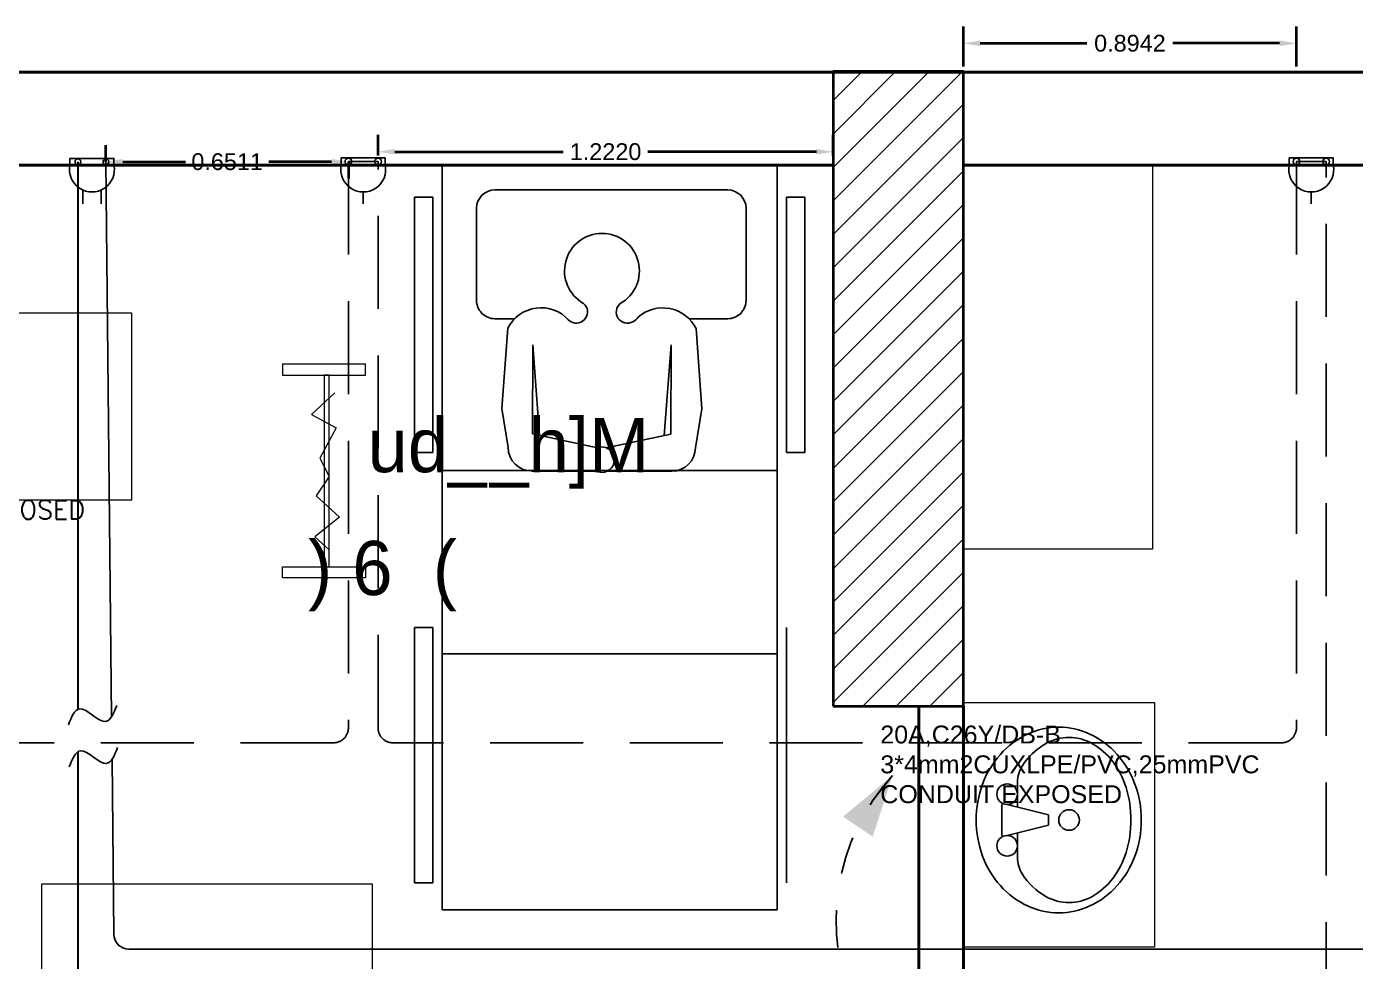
# Model space of a CAD drawing. Header units: inches. Extents: x 3955 to 4125, y 4886 to 4983.
# Drawn here: x 4036.242 to 4039.811, y 4936.076 to 4938.587 of the extents above; entities that cross this region are included whole.
import ezdxf

# ---------------------------------------------------------------- set-up
doc = ezdxf.new("R2010")
doc.units = ezdxf.units.IN
doc.header["$MEASUREMENT"] = 0
doc.linetypes.add('ACAD_ISO03W100', pattern=[30, 12, -18])
doc.linetypes.add('HIDDEN', pattern=[0.375, 0.25, -0.125])
doc.layers.get('0').update_dxf_attribs({"lineweight": 35})
doc.layers.get('Defpoints').update_dxf_attribs({"lineweight": 25})
for name, color, linetype, lineweight in [('Column(S)', 24, 'Continuous', 35), ('DIM', 6, 'Continuous', 20), ('DIM IN', 12, 'Continuous', 15), ('HA', 252, 'Continuous', 18), ('hatch col(S)', 45, 'Continuous', 15), ('Shop Drawing', 3, 'Continuous', 30), ('TEXT', 152, 'Continuous', 30), ('walls', 7, 'Continuous', 40)]:
    doc.layers.add(name, color=color, linetype=linetype, lineweight=lineweight)
for name, color, linetype in [('E Wiring', 1, 'HIDDEN'), ('E-CUT', 30, 'Continuous'), ('E-LEADER', 30, 'Continuous'), ('E-POWER', 3, 'Continuous'), ('E-TEXT', 2, 'Continuous'), ('N Wiring', 255, 'Continuous'), ('UMG-ML', 251, 'Continuous')]:
    doc.layers.add(name, color=color, linetype=linetype)
doc.styles.add('ELEC', font='romans.shx')
doc.styles.add('SOSA', font='sosa.shx')
doc.styles.get("Standard").update_dxf_attribs({"font": 'arial.ttf'})
doc.dimstyles.get("Standard").update_dxf_attribs({"dimtxt": 0.18, "dimasz": 0.18, "dimexe": 0.18, "dimexo": 0.0625, "dimgap": 0.09, "dimtad": 0, "dimtih": 1, "dimtoh": 1, "dimdec": 4, "dimzin": 0, "dimdsep": 46, "dimtxsty": 'Standard', "dimcen": 0.09, "dimadec": 0, "dimazin": 0, "dimtfac": 1, "dimtdec": 4, "dimtofl": 0, "dimtmove": 0, "dimatfit": 3, "dimfxl": 1, "dimtolj": 1, "dimtzin": 0, "dimarcsym": 0})

# ---------------------------------------------------------------- blocks, each defined once
blk = doc.blocks.new('d33dd3')
at = {"layer": 'UMG-ML'}
for p, q in [((-0.2736, -0.6875, 0), (-0.2736, 1.3125, 0)), ((-0.2736, 1.3125, 0), (0.6264, 1.3125, 0)), ((0.6264, 1.3125, 0), (0.6264, -0.6875, 0)), ((-0.3478, 1.2266, 0), (-0.3478, 0.5408, 0)), ((-0.3478, 1.2266, 0), (-0.2986, 1.2266, 0)), ((-0.2986, 1.2266, 0), (-0.2986, 0.5408, 0)), ((0.4933, 1.2456, 0), (-0.132, 1.2456, 0)), ((0.6514, 1.2266, 0), (0.7006, 1.2266, 0)), ((0.6514, 0.5408, 0), (0.6514, 1.2266, 0)), ((0.7006, 0.5408, 0), (0.7006, 1.2266, 0)), ((-0.1813, 1.1964, 0), (-0.1813, 0.949, 0)), ((0.5425, 0.949, 0), (0.5425, 1.1964, 0)), ((-0.079, 0.8998, 0), (-0.132, 0.8998, 0)), ((0.4933, 0.8998, 0), (0.3893, 0.8998, 0)), ((-0.0974, 0.8741, 0), (-0.1129, 0.6585, 0)), ((0.4083, 0.8735, 0), (0.4233, 0.6578, 0)), ((-0.0303, 0.83, 0), (-0.0306, 0.5902, 0)), ((-0.0303, 0.83, 0), (-0.0123, 0.5863, 0)), ((0.341, 0.8296, 0), (0.3224, 0.5859, 0)), ((0.341, 0.8296, 0), (0.3407, 0.5898, 0)), ((-0.1129, 0.6585, 0), (-0.0964, 0.5537, 0)), ((0.4233, 0.6578, 0), (0.4065, 0.5531, 0)), ((-0.0306, 0.5902, 0), (0.1437, 0.5533, 0)), ((0.3407, 0.5898, 0), (0.1666, 0.5534, 0)), ((-0.3478, 0.5408, 0), (-0.2986, 0.5408, 0)), ((0.6514, 0.5408, 0), (0.7006, 0.5408, 0)), ((-0.2736, 0.4921, 0), (0.6264, 0.4921, 0)), ((-0.0336, 0.4908, 0), (0.1403, 0.4906, 0)), ((0.1701, 0.4905, 0), (0.3435, 0.4903, 0)), ((-0.3478, 0.0708), (-0.3478, -0.615, 0)), ((-0.3478, 0.0708), (-0.2986, 0.0708)), ((-0.2986, 0.0708), (-0.2986, -0.615, 0)), ((0.6514, -0.615, 0), (0.6514, 0.0708)), ((-0.2736, 0), (0.6264, 0)), ((-0.3478, -0.615, 0), (-0.2986, -0.615, 0)), ((0.6264, -0.6875, 0), (-0.2736, -0.6875, 0))]:
    blk.add_line(p, q, dxfattribs=at)
at = {"layer": 'UMG-ML', "extrusion": (2.41083e-16, 3.09637e-09, 1)}
for centre, major_axis, start_param, end_param in [((-0.132, 1.1964, 0), (-0.0348, 0.0348), -0.785398, 0.785398), ((0.4933, 1.1964, 0), (0.0348, 0.0348), 5.497787, 7.068583), ((0.1556, 1.0283, 0), (0.0711, 0.0711), 4.437256, 9.697548), ((-0.132, 0.949, 0), (0.0348, 0.0348), 2.356194, 3.926991), ((-0.0081, 0.8294, 0), (0.0706, 0.0706), 6.221447, 8.175497), ((0.087, 0.9178, 0), (-0.0211, 0.0211), 1.847116, 4.797711), ((0.2239, 0.9176, 0), (0.0211, 0.0211), 1.483111, 4.433706), ((0.3189, 0.829, 0), (0.0706, 0.0706), 5.959307, 7.791512), ((0.4933, 0.949, 0), (-0.0348, 0.0348), 2.356194, 3.926991), ((0.0951, 0.9325, 0), (-0.033, 0.033), 1.439158, 1.849731), ((0.2159, 0.9324, 0), (0.033, 0.033), 4.431091, 4.841664), ((-0.0335, 0.5536, 0), (0.0444, 0.0444), 2.355013, 3.925809), ((0.1552, 0.5212, 0), (-0.0241, 0.0241), 1.902531, 5.841527), ((0.3436, 0.5532, 0), (0.0444, 0.0444), 3.925809, 5.496605)]:
    blk.add_ellipse(centre, major_axis=major_axis, ratio=1, start_param=start_param, end_param=end_param, dxfattribs=at)
blk = doc.blocks.new('A$C409206DC')
at = {"layer": 'UMG-ML', "ltscale": 2.5}
for p, q in [((0.253, 0.2567), (0.2807, 0.3675)), ((0.2807, 0.3675), (0.3084, 0.3675)), ((0.3084, 0.3675), (0.3362, 0.2567)), ((0.1941, 0.2844), (0.26, 0.2844)), ((0.3292, 0.2844), (0.3953, 0.2844)), ((0.253, 0.2428), (0.3362, 0.2428))]:
    blk.add_line(p, q, dxfattribs=at)
blk.add_lwpolyline([(0.544, 0.3952, -0.109452), (0.5255, 0.3117, -0.102376), (0.4709, 0.2385, -0.093737), (0.3913, 0.1908, -0.088426), (0.2946, 0.1736, -0.088426), (0.1979, 0.1908, -0.093737), (0.1183, 0.2385, -0.102376), (0.0637, 0.3117, -0.109452), (0.0452, 0.3952, -0.109452), (0.0637, 0.4787, -0.102376), (0.1183, 0.552, -0.093737), (0.1979, 0.5997, -0.088426), (0.2946, 0.6169, -0.088426), (0.3913, 0.5997, -0.093737), (0.4709, 0.552, -0.102376), (0.5255, 0.4787, -0.109452)], format="xyb", close=True, dxfattribs=at)
for centre in [(0.2946, 0.4229), (0.2253, 0.2567), (0.3639, 0.2567)]:
    blk.add_circle(centre, 0.0277, dxfattribs=at)
for centre, radius, start, end in [((0.275, 0.3576), 0.2286, 107.2579, 126.8699), ((0.2946, 0.2946), 0.2946, 90, 107.2579), ((0.2946, 0.2946), 0.2946, 72.7421, 90), ((0.3142, 0.3576), 0.2286, 53.1301, 72.7421), ((0.2451, 0.3976), 0.1787, 126.8699, 151.0888), ((0.3441, 0.3976), 0.1787, 28.9112, 53.1301), ((0.1991, 0.4229), 0.1262, 151.0888, 180), ((0.3901, 0.4229), 0.1262, 0, 28.9112), ((0.1991, 0.4229), 0.1262, 180, 208.9112), ((0.3901, 0.4229), 0.1262, 331.0888, 0), ((0.2451, 0.4483), 0.1787, 208.9112, 237.7402), ((0.3441, 0.4483), 0.1787, 306.8699, 331.0888), ((0.1941, 0.3675), 0.0831, 237.7402, 270), ((0.3953, 0.3675), 0.0831, 270, 303.9045), ((0.3142, 0.4883), 0.2286, 303.9045, 306.8699)]:
    blk.add_arc(centre, radius, start, end, dxfattribs=at)
blk = doc.blocks.new('S2')
at = {"linetype": 'Continuous'}
for p, q in [((-61.5, 166.8), (-61.5, 260)), ((61.5, 166.8), (61.5, 260))]:
    blk.add_line(p, q, dxfattribs=at)
blk.add_line((-147, 0), (147, 0))
blk.add_lwpolyline([(147, 0), (-147, 0), (-147, -43.5), (147, -43.5)], close=True)
for centre in [(-93.3, -21.8), (93.3, -21.8)]:
    blk.add_circle(centre, 19.4)
blk.add_arc((0, 30), 150, 348.46158, 191.53842, dxfattribs=at)
blk = doc.blocks.new('S1')
for p, q in [((0, 180), (0, 260)), ((-147, 0), (147, 0))]:
    blk.add_line(p, q)
blk.add_lwpolyline([(147, 0), (-147, 0), (-147, -47.8), (147, -47.8)], close=True)
for centre in [(-99, -23.9), (99, -23.9)]:
    blk.add_circle(centre, 22.2)
at = {"linetype": 'Continuous'}
blk.add_arc((0, 30), 150, 348.46158, 191.53842, dxfattribs=at)
blk = doc.blocks.new('*U9')
blk.add_line((233, 512.3), (309.4, 559.6))
blk.add_lwpolyline([(309.4, 559.6, 0, 96, 0), (174.8, 461.8, 96, 96, 0)], format="xyseb")
at = {"linetype": 'HIDDEN', "ltscale": 0.2}
blk.add_arc((581.3, 44), 583, 117.8068, 184.3237, dxfattribs=at)
blk = doc.blocks.new('*D326')
at = {"layer": 'Defpoints', "color": 0}
for p in [(3552.1916, 1340.8933), (3552.1916, 1340.5761, 0), (3553.0858, 1340.5761, 0)]:
    blk.add_point(p, dxfattribs=at)
at = {"layer": 'DIM', "color": 0, "lineweight": -2, "transparency": 16777216}
for p, q in [((3552.1916, 1340.8308), (3552.1916, 1340.9383)), ((3553.0858, 1340.8308), (3553.0858, 1340.9383)), ((3552.2366, 1340.8933), (3552.523, 1340.8933)), ((3553.0408, 1340.8933), (3552.7543, 1340.8933))]:
    blk.add_line(p, q, dxfattribs=at)
at = {"layer": 'DIM', "color": 0, "transparency": 16777216}
for points in [[(3552.2366, 1340.9008), (3552.2366, 1340.8858), (3552.1916, 1340.8933)], [(3553.0408, 1340.9008), (3553.0408, 1340.8858), (3553.0858, 1340.8933)]]:
    blk.add_solid(points, dxfattribs=at)
at = {"layer": 'DIM', "color": 0, "transparency": 16777216, "insert": (3552.6387, 1340.8933), "char_height": 0.045, "attachment_point": 5}
blk.add_mtext('\\A1;0.8942', dxfattribs=at)
blk = doc.blocks.new('*D327')
at = {"layer": 'Defpoints', "color": 0}
for p in [(3551.8416, 1340.6021), (3550.6196, 1340.5761, 0), (3551.8416, 1340.5761, 0)]:
    blk.add_point(p, dxfattribs=at)
at = {"layer": 'DIM', "color": 0, "lineweight": -2, "transparency": 16777216}
for p, q in [((3550.6196, 1340.5917), (3550.6196, 1340.6471)), ((3551.8416, 1340.5917), (3551.8416, 1340.6471)), ((3550.6646, 1340.6021), (3551.1169, 1340.6021)), ((3551.7966, 1340.6021), (3551.3443, 1340.6021))]:
    blk.add_line(p, q, dxfattribs=at)
at = {"layer": 'DIM', "color": 0, "transparency": 16777216}
for points in [[(3550.6646, 1340.6096), (3550.6646, 1340.5946), (3550.6196, 1340.6021)], [(3551.7966, 1340.6096), (3551.7966, 1340.5946), (3551.8416, 1340.6021)]]:
    blk.add_solid(points, dxfattribs=at)
at = {"layer": 'DIM', "color": 0, "transparency": 16777216, "insert": (3551.2306, 1340.6021), "char_height": 0.045, "attachment_point": 5}
blk.add_mtext('\\A1;1.2220', dxfattribs=at)
blk = doc.blocks.new('*D328')
at = {"layer": 'Defpoints', "color": 0}
for p in [(3549.8888, 1340.5752, 0), (3549.8888, 1340.5752), (3550.5399, 1340.5761, 0)]:
    blk.add_point(p, dxfattribs=at)
at = {"layer": 'DIM', "color": 0, "lineweight": -2, "transparency": 16777216}
for p, q in [((3549.8888, 1340.5752), (3549.8888, 1340.6202)), ((3549.9338, 1340.5752), (3550.1028, 1340.5752)), ((3550.4949, 1340.5752), (3550.3259, 1340.5752)), ((3550.5399, 1340.5752), (3550.5399, 1340.5302))]:
    blk.add_line(p, q, dxfattribs=at)
at = {"layer": 'DIM', "color": 0, "transparency": 16777216}
for points in [[(3549.9338, 1340.5827), (3549.9338, 1340.5677), (3549.8888, 1340.5752)], [(3550.4949, 1340.5827), (3550.4949, 1340.5677), (3550.5399, 1340.5752)]]:
    blk.add_solid(points, dxfattribs=at)
at = {"layer": 'DIM', "color": 0, "transparency": 16777216, "insert": (3550.2144, 1340.5752), "char_height": 0.045, "attachment_point": 5}
blk.add_mtext('\\A1;0.6511', dxfattribs=at)
blk = doc.blocks.new('A$C606D7A20')
at = {"layer": 'hatch col(S)', "ltscale": 2.5}
h = blk.add_hatch(dxfattribs=at)
h.set_pattern_fill('ANSI31', color=256, scale=0.02, angle=-360)
h.set_pattern_definition([(45, (-150.37583, 298.166544), (-0.044901281, 0.044901281), [])])
h.paths.add_polyline_path([(24.31245, 0.001), (23.96245, 0.001), (23.96245, -1.70324), (24.31245, -1.70324)])
at = {"layer": 'Column(S)', "ltscale": 2.5}
blk.add_lwpolyline([(23.96245, -1.70324), (24.31245, -1.70324), (24.31245, 0.001), (23.96245, 0.001)], close=True, dxfattribs=at)
at = {"layer": 'DIM IN', "ltscale": 2.5}
for p, q in [((22.62425, -0.86214, 0), (22.56155, -0.92008, 0)), ((22.56155, -0.92008, 0), (22.62779, -0.95555, 0)), ((22.62779, -0.95555, 0), (22.58398, -1.03737, 0)), ((22.58398, -1.03737, 0), (22.60887, -1.0868, 0)), ((22.60887, -1.0868, 0), (22.57456, -1.13883, 0)), ((22.57456, -1.13883, 0), (22.63726, -1.19558, 0)), ((22.63726, -1.19558, 0), (22.57101, -1.24879, 0)), ((22.57101, -1.24879, 0), (22.60887, -1.28308, 0))]:
    blk.add_line(p, q, dxfattribs=at)
for points in [[(24.31245, -0.25), (24.82053, -0.25), (24.82053, -1.28121), (24.31245, -1.28121)], [(24.31245, -1.69352), (24.82546, -1.69352), (24.82546, -2.35061), (24.31245, -2.35061)]]:
    blk.add_lwpolyline(points, close=True, dxfattribs=at)
at = {"layer": 'DIM IN', "ltscale": 2.5, "elevation": 0}
for points in [[(22.0787, -1.15), (20.85951, -1.15), (20.85951, -0.64701), (22.0787, -0.64701)], [(22.70699, -0.78478), (22.48367, -0.78478), (22.48367, -0.81435), (22.70699, -0.81435)], [(22.60887, -0.81435), (22.59585, -0.81435), (22.59585, -1.32919), (22.60887, -1.32919)], [(22.70699, -1.35876), (22.48367, -1.35876), (22.48367, -1.32919), (22.70699, -1.32919)], [(21.83695, -2.59112), (22.72526, -2.59112), (22.72526, -2.18086), (21.83695, -2.18086)]]:
    blk.add_lwpolyline(points, close=True, dxfattribs=at)
at = {"layer": 'E Wiring'}
for points in [[(22.74046, -0.24038), (22.66081, -0.24038), (22.66081, -1.76164, -0.4142136), (22.62081, -1.80164), (19.7356, -1.80164, -0.4142136), (19.6956, -1.76164), (19.6956, -0.24038)], [(25.2863, -0.24038), (25.20665, -0.24038), (25.20665, -1.76164, -0.4142136), (25.16665, -1.80164), (22.78046, -1.80164, -0.4142136), (22.74046, -1.76164), (22.74046, -0.24038)]]:
    blk.add_lwpolyline(points, format="xyb", dxfattribs=at)
blk.add_lwpolyline([(25.2863, -5.15815), (25.2863, -0.24038)], dxfattribs=at)
at = {"layer": 'E-CUT'}
for points in [[(22.03879, -1.70172, 0), (22.00892, -1.7446, 0), (21.9388, -1.71036, 0), (21.90892, -1.75323, 0)], [(22.04116, -1.81431, 0), (22.01128, -1.85719, 0), (21.94117, -1.82295, 0), (21.91129, -1.86582, 0)]]:
    blk.add_spline(points, degree=3, dxfattribs=at)
at = {"layer": 'HA', "linetype": 'ACAD_ISO03W100'}
blk.add_lwpolyline([(10.58891, -16.28534), (0, -15.79874), (0, 0), (31.54099, 0)], dxfattribs=at)
at = {"layer": 'N Wiring'}
blk.add_lwpolyline([(22.02488, -1.73153), (22.00967, -0.24124)], dxfattribs=at)
blk.add_lwpolyline([(27.53619, -2.35542), (22.07084, -2.35542, -0.4112273), (22.03085, -2.31583), (22.02605, -1.84594)], format="xyb", dxfattribs=at)
at = {"layer": 'Shop Drawing'}
blk.add_lwpolyline([(21.93458, -0.24124), (21.93458, -1.7116)], dxfattribs=at)
blk.add_lwpolyline([(21.93458, -1.82553), (21.93458, -9.35995, -0.4142136), (21.89458, -9.39995), (19.59281, -9.39995, -0.4142136), (19.55281, -9.35995), (19.55281, -8.83282, -0.4142136), (19.59281, -8.79282), (20.48283, -8.79282)], format="xyb", dxfattribs=at)
at = {"layer": 'walls', "ltscale": 2.5}
for p, q in [((0, 0), (46.78387, -0.00063)), ((20.74771, -0.25), (23.96245, -0.25)), ((24.31245, -0.25), (27.52743, -0.25)), ((24.19245, -1.70324), (24.19245, -2.59112)), ((24.31245, -1.70324), (24.31245, -2.80234))]:
    blk.add_line(p, q, dxfattribs=at)
at = {"layer": 'DIM IN', "ltscale": 2.5}
blk.add_blockref('d33dd3', (23.18622, -1.56254, 0), dxfattribs=at)
at = {"layer": 'E-LEADER', "xscale": 0.001, "yscale": 0.001, "zscale": 0.001, "rotation": 19.94119348227059}
blk.add_blockref('*U9', (24.02218, -2.52072), dxfattribs=at)
at = {"layer": 'E-POWER', "yscale": 0.0004022874689625001, "zscale": 0.0004022874689625001}
for name, p, xscale, rotation in [('S2', (21.97213, -0.25), -0.0004022874689625001, 180), ('S1', (22.70064, -0.25), 0.0004022874689625001, 180.0000000001356), ('S1', (25.24648, -0.25), 0.0004022874689625001, 180.0000000000412)]:
    blk.add_blockref(name, p, dxfattribs=dict(at, xscale=xscale, rotation=rotation))
at = {"layer": 'UMG-ML', "ltscale": 2.5, "xscale": -1, "rotation": 270}
blk.add_blockref('A$C409206DC', (24.17317, -2.30363, 0), dxfattribs=at)
at = {"layer": 'E-TEXT', "style": 'ELEC'}
blk.add_text('3*4mm2CUXLPE/PVC,25mmPVC CONDUIT EXPOSED', height=0.05, dxfattribs=at).set_placement((20.20905, -1.20071, 0))
at = {"layer": 'E-TEXT', "insert": (24.08925, -1.75538, 0), "char_height": 0.0480602, "attachment_point": 1}
blk.add_mtext_dynamic_manual_height_columns('20A,C26Y/DB-B\\P3*4mm2CUXLPE/PVC,25mmPVC CONDUIT EXPOSED', width=0.8333528, gutter_width=12.5, heights=[0.22794], dxfattribs=at)
at = {"layer": 'TEXT', "linetype": 'Continuous', "ltscale": 0.09, "style": 'SOSA'}
for s, p in [('ud__h]M', (22.71218, -1.07492, 0)), (') 6  (', (22.55253, -1.40495, 0))]:
    blk.add_text(s, height=0.145417, dxfattribs=at).set_placement(p)
at = {"layer": 'DIM'}
for base, p1, p2, picture, middle in [((24.31245, 0.0768, 0), (25.20665, -0.24038), (24.31245, -0.24038), '*D326', (24.75955, 0.0768, 0)), ((23.96245, -0.21434, 0), (22.74046, -0.24038), (23.96245, -0.24038), '*D327', (23.35146, -0.21434, 0)), ((22.00967, -0.24124, 0), (22.66081, -0.24038), (22.00967, -0.24124), '*D328', (22.33524, -0.24124, 0))]:
    dim = blk.add_linear_dim(base=base, p1=p1, p2=p2, dimstyle='Standard', dxfattribs=at)
    dim.commit()
    dim.dimension.update_dxf_attribs({"geometry": picture, "text_midpoint": middle, "insert": (-3527.87912, -1340.81648)})

msp = doc.modelspace()

# ---------------------------------------------------------------- block references
msp.add_blockref('A$C606D7A20', (4014.4456, 4938.4649))

doc.saveas('drawing.dxf')
